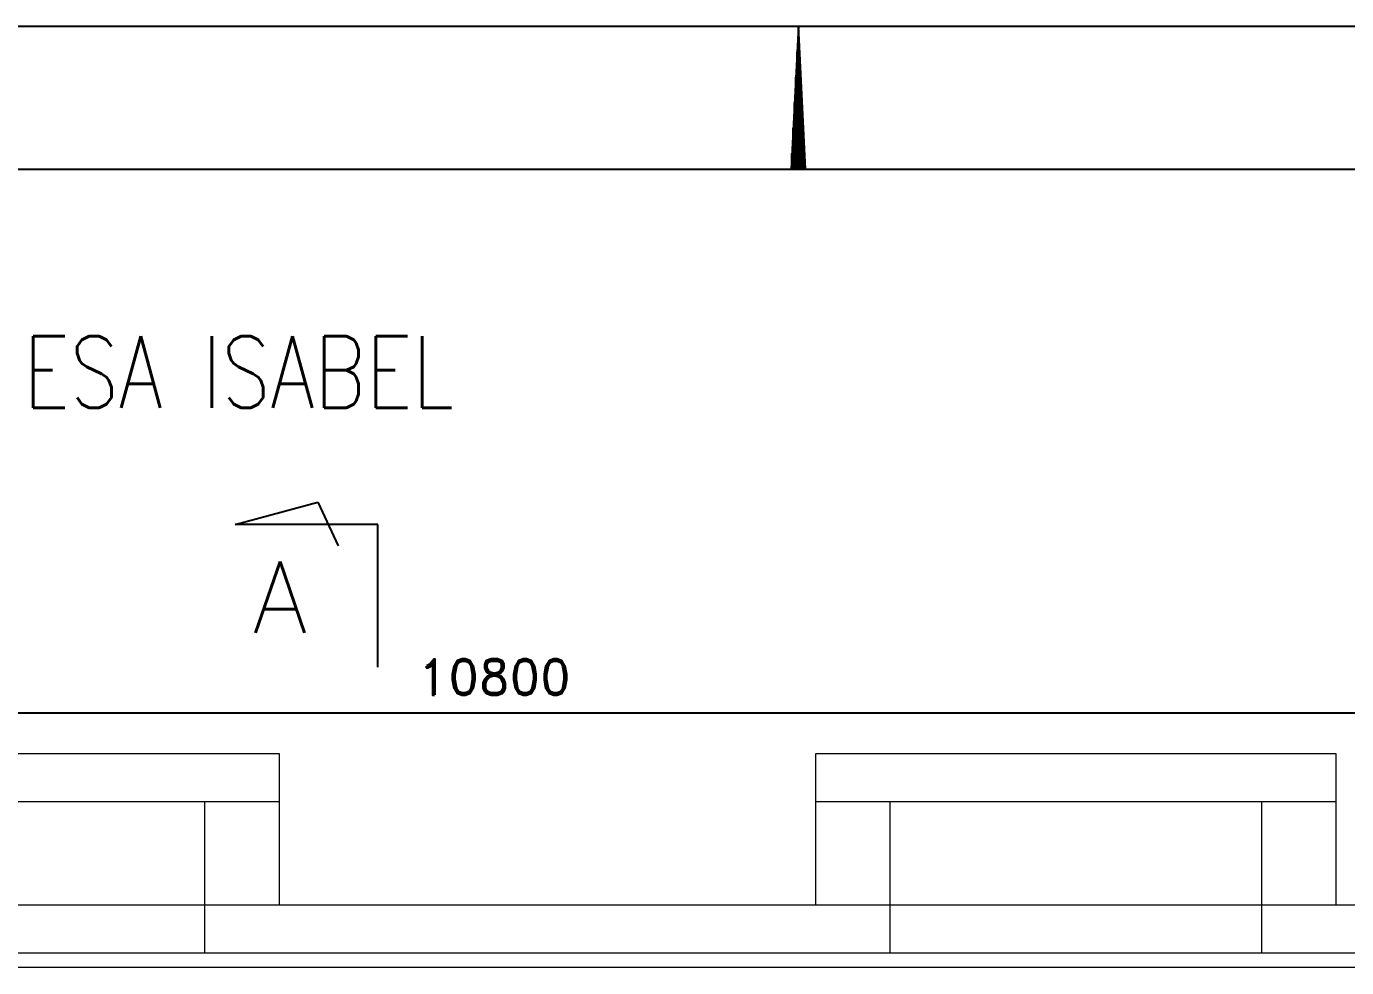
# Model space of a CAD drawing. Header units: millimetres. Extents: x -312439 to 477422, y -331570 to 212570.
# Drawn here: x 345914 to 350536, y 209274 to 212570 of the extents above; entities that cross this region are included whole.
import ezdxf
from ezdxf.enums import TextEntityAlignment as Align

# ---------------------------------------------------------------- set-up
doc = ezdxf.new("R2010")
doc.units = ezdxf.units.MM
doc.layers.add('2', color=2, linetype='Continuous')
doc.layers.add('FORMATO A1', color=1, linetype='Continuous')
doc.styles.add('ROMAND', font='ROMAND.SHX')
doc.styles.add('ROMANS', font='romans.shx', dxfattribs={"height": 187.5})
doc.dimstyles.new('1-50 (MILIMETRO)', dxfattribs={"dimscale": 0, "dimtxt": 125, "dimasz": 125, "dimexe": 100, "dimexo": 100, "dimgap": 50, "dimtad": 0, "dimdec": 0, "dimzin": 0, "dimdsep": 46, "dimtxsty": 'ROMAND', "dimcen": -390, "dimclrd": 1, "dimclre": 1, "dimclrt": 3, "dimadec": 0, "dimazin": 0, "dimtfac": 1, "dimtdec": 0, "dimtix": 1, "dimtmove": 2, "dimatfit": 2, "dimfxl": 1, "dimtvp": 1, "dimtolj": 1, "dimtzin": 0, "dimarcsym": 0})

# ---------------------------------------------------------------- blocks, each defined once
blk = doc.blocks.new('A$C2D342850')
at = {"layer": 'FORMATO A1', "color": 1, "linetype": 'Continuous'}
for p, q in [((84100, 0), (0, 0)), ((21450, 0), (21399.5, -1000)), ((21450, -1000), (21450, 0)), ((21500.5, -1000), (21450, 0)), ((21441, -1000), (21441, -178.22)), ((21459, -1000), (21459, -178.22)), ((21432, -1000), (21432, -356.44)), ((21468, -1000), (21468, -356.44)), ((21423, -1000), (21423, -534.65)), ((21477, -1000), (21477, -534.65)), ((21414, -1000), (21414, -712.87)), ((21486, -1000), (21486, -712.87)), ((21405, -1000), (21405, -891.09)), ((21495, -1000), (21495, -891.09))]:
    blk.add_line(p, q, dxfattribs=at)
at = {"layer": 'FORMATO A1', "color": 2, "linetype": 'Continuous'}
blk.add_line((2500, -1000), (83100, -1000), dxfattribs=at)
blk = doc.blocks.new('*D49')
at = {"color": 1, "lineweight": -2, "transparency": 16777216}
for p, q in [((341588.5, 210124.4), (341588.5, 210266.7)), ((352388.5, 210124.4), (352388.5, 210266.7)), ((341713.5, 210166.7), (352263.5, 210166.7))]:
    blk.add_line(p, q, dxfattribs=at)
at = {"color": 1, "transparency": 16777216}
for points in [[(341713.5, 210187.6), (341713.5, 210145.9), (341588.5, 210166.7)], [(352263.5, 210187.6), (352263.5, 210145.9), (352388.5, 210166.7)]]:
    blk.add_solid(points, dxfattribs=at)
at = {"layer": 'Defpoints', "color": 0, "transparency": 16777216}
for p in [(352388.5, 210166.7), (341588.5, 210024.4), (352388.5, 210024.4)]:
    blk.add_point(p, dxfattribs=at)
at = {"color": 3, "transparency": 16777216, "insert": (347552.1, 210291.7), "char_height": 125, "attachment_point": 5, "style": 'ROMAND'}
blk.add_mtext('\\A1;10800', dxfattribs=at)

msp = doc.modelspace()

# ---------------------------------------------------------------- linework, layer by layer
at = {"color": 1, "linetype": 'Continuous', "lineweight": 0}
for p, q in [((345088.512, 210024.437, 0), (346798.512, 210024.437, 0)), ((346798.512, 210024.437, 0), (346798.512, 209494.437, 0)), ((348678.512, 209494.437, 0), (348678.512, 210024.437, 0)), ((348678.512, 210024.437, 0), (350498.512, 210024.437, 0)), ((350498.512, 210024.437, 0), (350498.512, 209494.437, 0)), ((346798.512, 209854.437, 0), (345088.512, 209854.437, 0)), ((346538.512, 209324.437, 0), (346538.512, 209854.437, 0)), ((350498.512, 209854.437, 0), (348678.512, 209854.437, 0)), ((348938.512, 209324.437, 0), (348938.512, 209854.437, 0)), ((350238.512, 209854.437, 0), (350238.512, 209324.437, 0)), ((341758.512, 209494.437, 0), (352648.512, 209494.437, 0)), ((353100.076, 209324.437, 0), (341758.512, 209324.437, 0)), ((352378.512, 209274.437, 0), (341588.512, 209274.437, 0))]:
    msp.add_line(p, q, dxfattribs=at)
at = {"layer": '2', "color": 2, "linetype": 'Continuous'}
for p, q in [((346644.904, 210826.192, 0), (346934.682, 210903.838, 0)), ((346934.682, 210903.838, 0), (347005.862, 210751.192, 0)), ((347144.904, 210826.192, 0), (346644.904, 210826.192, 0)), ((347144.904, 210326.192, 0), (347144.904, 210826.192, 0))]:
    msp.add_line(p, q, dxfattribs=at)
at = {"layer": 'FORMATO A1', "color": 2, "linetype": 'Continuous'}
msp.add_line((339142.032, 212070.393, 0), (379442.032, 212070.393, 0), dxfattribs=at)

# ---------------------------------------------------------------- block references
at = {"layer": 'FORMATO A1', "xscale": 0.5, "yscale": 0.5, "zscale": 0.5}
msp.add_blockref('A$C2D342850', (337892.032, 212570.393, 0), dxfattribs=at)

# ---------------------------------------------------------------- texts
at = {"layer": '2', "color": 2, "style": 'ROMANS', "width": 0.8}
msp.add_text('AV. PRINCESA ISABEL', height=250, dxfattribs=at).set_placement((344574.114, 211360.102, 0), align=Align.MIDDLE_LEFT)
at = {"layer": '2', "color": 2, "linetype": 'Continuous', "style": 'ROMANS', "text_generation_flag": 2}
msp.add_text('A', height=250, dxfattribs=at).set_placement((346898.315, 210571.589, 0), align=Align.MIDDLE_LEFT)

# ---------------------------------------------------------------- dimensions: what is measured, and where the dimension line sits
dim = msp.add_linear_dim(base=(352388.512, 210166.733, 0), p1=(341588.512, 210024.437, 0), p2=(352388.512, 210024.437, 0), dimstyle='1-50 (MILIMETRO)', override={"dimscale": 1})
dim.commit()
dim.dimension.update_dxf_attribs({"geometry": '*D49', "text_midpoint": (347552.147, 210291.733, 0), "dimtype": 160})

doc.saveas('drawing.dxf')
